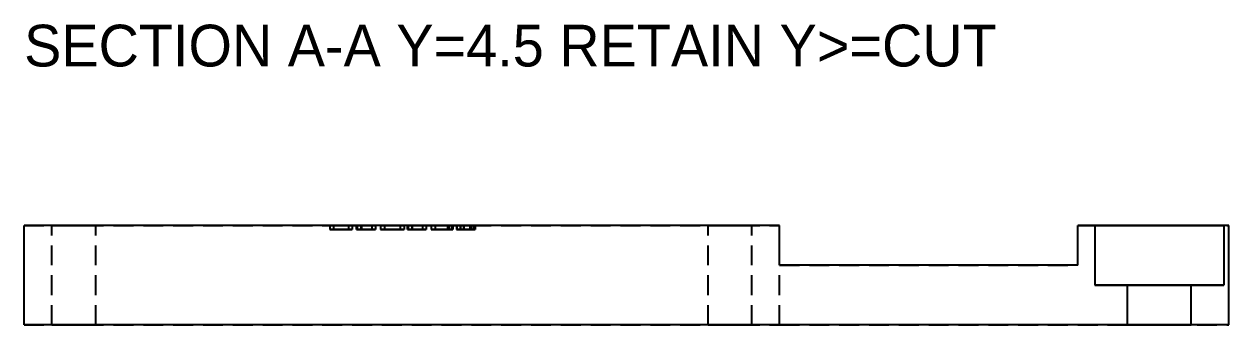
# Model space of a CAD drawing. Header units: millimetres. Extents: x -108 to 216, y -81 to 45.
# Drawn here: x -96 to -35.4, y -71 to -55.9 of the extents above; entities that cross this region are included whole.
import ezdxf

# ---------------------------------------------------------------- set-up
doc = ezdxf.new("R2010")
doc.units = ezdxf.units.MM
doc.linetypes.add('DASHED', pattern=[1.5, 1, -0.5])
for name, color, linetype in [('ANNOTATION', 7, 'Continuous'), ('HIDDEN', 8, 'DASHED'), ('VISIBLE', 7, 'Continuous')]:
    doc.layers.add(name, color=color, linetype=linetype)

msp = doc.modelspace()

# ---------------------------------------------------------------- linework, layer by layer
at = {"layer": 'HIDDEN'}
for points in [[(-96, -71), (-96, -66)], [(-96, -66), (-58, -66)], [(-92.4, -66), (-92.42758, -66), (-92.50893, -66), (-92.63999, -66), (-92.81416, -66), (-93.02273, -66), (-93.25523, -66), (-93.5, -66), (-93.74477, -66), (-93.97727, -66), (-94.18584, -66), (-94.36001, -66), (-94.49107, -66), (-94.57242, -66), (-94.6, -66)], [(-94.6, -66), (-94.57242, -66), (-94.49107, -66), (-94.36001, -66), (-94.18584, -66), (-93.97727, -66), (-93.74477, -66), (-93.5, -66), (-93.25523, -66), (-93.02273, -66), (-92.81416, -66), (-92.63999, -66), (-92.50893, -66), (-92.42758, -66), (-92.4, -66)], [(-94.6, -71), (-94.6, -66)], [(-92.4, -71), (-92.4, -66)], [(-80.43018, -66), (-80.61963, -66)], [(-80.61963, -66), (-80.43018, -66)], [(-80.61963, -66), (-80.61963, -66.2)], [(-80.61963, -66), (-80.61963, -66.2)], [(-79.68604, -66), (-80.43018, -66)], [(-80.43018, -66), (-79.68604, -66)], [(-80.43018, -66), (-80.43018, -66.2)], [(-80.43018, -66), (-80.43018, -66.2)], [(-80.43018, -66), (-80.43018, -66.2)], [(-80.43018, -66), (-80.43018, -66.2)], [(-79.49658, -66), (-79.68604, -66)], [(-79.68604, -66), (-79.49658, -66)], [(-79.68604, -66), (-79.68604, -66.2)], [(-79.68604, -66), (-79.68604, -66.2)], [(-79.68604, -66), (-79.68604, -66.2)], [(-79.68604, -66), (-79.68604, -66.2)], [(-79.49658, -66), (-79.49658, -66.2)], [(-79.49658, -66), (-79.49658, -66.2)], [(-79.2749, -66), (-79.27506, -66)], [(-79.27506, -66), (-79.27377, -66), (-79.26989, -66), (-79.26344, -66), (-79.25439, -66)], [(-79.27506, -66.2), (-79.27506, -66)], [(-78.32861, -66), (-79.2749, -66)], [(-79.2749, -66), (-79.2749, -66.2)], [(-79.25439, -66), (-79.23361, -66), (-79.2074, -66), (-79.17575, -66), (-79.13867, -66)], [(-79.2417, -66), (-79.23546, -66), (-79.22601, -66), (-79.21336, -66), (-79.19751, -66), (-79.17845, -66), (-79.15619, -66), (-79.13072, -66), (-79.10205, -66)], [(-79.06104, -66), (-79.2417, -66)], [(-79.2417, -66), (-79.2417, -66.2)], [(-79.13867, -66), (-79.11767, -66), (-79.09445, -66), (-79.06902, -66), (-79.04138, -66), (-79.01153, -66), (-78.97946, -66), (-78.94518, -66), (-78.90869, -66)], [(-79.10205, -66), (-79.07048, -66), (-79.03632, -66), (-78.99956, -66), (-78.96021, -66), (-78.91826, -66), (-78.87372, -66), (-78.82658, -66), (-78.77686, -66)], [(-78.98389, -66), (-79.00175, -66), (-79.01727, -66), (-79.03044, -66), (-79.04126, -66), (-79.04973, -66), (-79.05585, -66), (-79.05962, -66), (-79.06104, -66)], [(-79.06104, -66), (-79.06104, -66.2)], [(-78.95654, -66), (-78.99756, -66), (-79.03076, -66)], [(-79.03076, -66), (-78.32861, -66)], [(-79.03076, -66), (-79.03076, -66.2)], [(-78.78076, -66), (-78.84106, -66), (-78.89502, -66), (-78.94263, -66), (-78.98389, -66)], [(-78.75342, -66), (-78.7912, -66), (-78.82544, -66), (-78.85614, -66), (-78.8833, -66), (-78.90692, -66), (-78.927, -66), (-78.94354, -66), (-78.95654, -66)], [(-78.90869, -66), (-78.85271, -66), (-78.80145, -66), (-78.75493, -66), (-78.71313, -66), (-78.67607, -66), (-78.64374, -66), (-78.61613, -66), (-78.59326, -66)], [(-78.58594, -66), (-78.62613, -66), (-78.672, -66), (-78.72354, -66), (-78.78076, -66)], [(-78.77686, -66), (-78.72668, -66), (-78.6792, -66), (-78.6344, -66), (-78.59229, -66), (-78.55286, -66), (-78.51611, -66), (-78.48206, -66), (-78.45068, -66)], [(-78.48242, -66), (-78.50449, -66), (-78.52994, -66), (-78.55875, -66), (-78.59094, -66), (-78.6265, -66), (-78.66544, -66), (-78.70774, -66), (-78.75342, -66)], [(-78.59326, -66), (-78.57404, -66), (-78.55737, -66), (-78.54327, -66), (-78.53174, -66), (-78.52277, -66), (-78.51636, -66), (-78.51251, -66), (-78.51123, -66)], [(-78.51123, -66), (-78.5124, -66), (-78.5159, -66), (-78.52174, -66), (-78.52991, -66), (-78.54041, -66), (-78.55325, -66), (-78.56843, -66), (-78.58594, -66)], [(-78.51123, -66), (-78.51123, -66.2)], [(-78.36572, -66), (-78.3862, -66), (-78.41248, -66), (-78.44455, -66), (-78.48242, -66)], [(-78.45068, -66), (-78.42253, -66), (-78.39813, -66), (-78.37749, -66), (-78.3606, -66), (-78.34746, -66), (-78.33807, -66), (-78.33244, -66), (-78.33057, -66)], [(-78.33057, -66), (-78.33276, -66), (-78.33936, -66), (-78.35034, -66), (-78.36572, -66)], [(-78.33057, -66), (-78.33057, -66.2)], [(-78.32861, -66), (-78.32861, -66.2)], [(-78.32861, -66), (-78.32861, -66.2)], [(-77.55225, -66), (-78.06885, -66)], [(-78.06885, -66), (-77.57568, -66)], [(-78.06885, -66), (-78.06885, -66.2)], [(-78.06885, -66), (-78.06885, -66.2)], [(-77.87939, -66), (-77.87939, -66.2)], [(-77.87939, -66), (-77.87939, -66.2)], [(-77.87939, -66), (-77.57373, -66)], [(-77.57861, -66), (-77.87939, -66)], [(-77.3335, -66), (-77.35399, -66), (-77.37738, -66), (-77.40367, -66), (-77.43286, -66), (-77.46495, -66), (-77.49994, -66), (-77.53783, -66), (-77.57861, -66)], [(-77.57568, -66), (-77.53517, -66), (-77.49713, -66), (-77.46156, -66), (-77.42847, -66), (-77.39784, -66), (-77.36969, -66), (-77.34401, -66), (-77.3208, -66)], [(-77.57373, -66), (-77.50674, -66), (-77.44739, -66), (-77.39566, -66), (-77.35156, -66)], [(-77.32227, -66), (-77.37418, -66), (-77.42981, -66), (-77.48917, -66), (-77.55225, -66)], [(-77.35156, -66), (-77.31332, -66), (-77.27917, -66), (-77.24912, -66), (-77.22314, -66)], [(-77.1543, -66), (-77.19315, -66), (-77.23596, -66), (-77.28275, -66), (-77.3335, -66)], [(-77.15137, -66), (-77.1886, -66), (-77.22949, -66), (-77.27405, -66), (-77.32227, -66)], [(-77.3208, -66), (-77.26154, -66), (-77.20679, -66), (-77.15656, -66), (-77.11084, -66)], [(-77.22314, -66), (-77.19131, -66), (-77.16321, -66), (-77.13882, -66), (-77.11816, -66)], [(-77.08057, -66), (-77.08172, -66), (-77.08517, -66), (-77.09093, -66), (-77.099, -66), (-77.10937, -66), (-77.12204, -66), (-77.13702, -66), (-77.1543, -66)], [(-77.021, -66), (-77.08337, -66), (-77.15137, -66)], [(-77.11816, -66), (-77.10172, -66), (-77.08997, -66), (-77.08292, -66), (-77.08057, -66)], [(-77.11084, -66), (-77.05777, -66), (-77.01184, -66), (-76.97305, -66), (-76.94141, -66)], [(-77.08057, -66), (-77.08057, -66.2)], [(-76.92334, -66), (-76.94373, -66), (-76.9668, -66), (-76.99255, -66), (-77.021, -66)], [(-76.94141, -66), (-76.91684, -66), (-76.89929, -66), (-76.88876, -66), (-76.88525, -66)], [(-76.88525, -66), (-76.88763, -66), (-76.89478, -66), (-76.90668, -66), (-76.92334, -66)], [(-76.88525, -66), (-76.88525, -66.2)], [(-76.71826, -66), (-76.71842, -66)], [(-76.71842, -66), (-76.71713, -66), (-76.71325, -66), (-76.70679, -66), (-76.69775, -66)], [(-76.71842, -66.2), (-76.71842, -66)], [(-75.77197, -66), (-76.71826, -66)], [(-76.71826, -66), (-76.71826, -66.2)], [(-76.69775, -66), (-76.67697, -66), (-76.65076, -66), (-76.61911, -66), (-76.58203, -66)], [(-76.68506, -66), (-76.67882, -66), (-76.66937, -66), (-76.65672, -66), (-76.64087, -66), (-76.62181, -66), (-76.59955, -66), (-76.57408, -66), (-76.54541, -66)], [(-76.50439, -66), (-76.68506, -66)], [(-76.68506, -66), (-76.68506, -66.2)], [(-76.58203, -66), (-76.56103, -66), (-76.53781, -66), (-76.51238, -66), (-76.48474, -66), (-76.45489, -66), (-76.42282, -66), (-76.38854, -66), (-76.35205, -66)], [(-76.54541, -66), (-76.51384, -66), (-76.47968, -66), (-76.44292, -66), (-76.40356, -66), (-76.36162, -66), (-76.31708, -66), (-76.26994, -66), (-76.22021, -66)], [(-76.42725, -66), (-76.44511, -66), (-76.46063, -66), (-76.4738, -66), (-76.48462, -66), (-76.49309, -66), (-76.49921, -66), (-76.50298, -66), (-76.50439, -66)], [(-76.50439, -66), (-76.50439, -66.2)], [(-76.3999, -66), (-76.44092, -66), (-76.47412, -66)], [(-76.47412, -66), (-75.77197, -66)], [(-76.47412, -66), (-76.47412, -66.2)], [(-76.22412, -66), (-76.28442, -66), (-76.33838, -66), (-76.38599, -66), (-76.42725, -66)], [(-76.19678, -66), (-76.23456, -66), (-76.2688, -66), (-76.2995, -66), (-76.32666, -66), (-76.35028, -66), (-76.37036, -66), (-76.3869, -66), (-76.3999, -66)], [(-76.35205, -66), (-76.29607, -66), (-76.24481, -66), (-76.19829, -66), (-76.15649, -66), (-76.11943, -66), (-76.0871, -66), (-76.05949, -66), (-76.03662, -66)], [(-76.0293, -66), (-76.06949, -66), (-76.11536, -66), (-76.1669, -66), (-76.22412, -66)], [(-76.22021, -66), (-76.17004, -66), (-76.12256, -66), (-76.07776, -66), (-76.03564, -66), (-75.99622, -66), (-75.95947, -66), (-75.92542, -66), (-75.89404, -66)], [(-75.92578, -66), (-75.94785, -66), (-75.9733, -66), (-76.00211, -66), (-76.0343, -66), (-76.06986, -66), (-76.1088, -66), (-76.1511, -66), (-76.19678, -66)], [(-76.03662, -66), (-76.0174, -66), (-76.00073, -66), (-75.98663, -66), (-75.9751, -66), (-75.96613, -66), (-75.95972, -66), (-75.95587, -66), (-75.95459, -66)], [(-75.95459, -66), (-75.95576, -66), (-75.95926, -66), (-75.9651, -66), (-75.97327, -66), (-75.98377, -66), (-75.99661, -66), (-76.01179, -66), (-76.0293, -66)], [(-75.95459, -66), (-75.95459, -66.2)], [(-75.80908, -66), (-75.82956, -66), (-75.85584, -66), (-75.88791, -66), (-75.92578, -66)], [(-75.89404, -66), (-75.86589, -66), (-75.84149, -66), (-75.82085, -66), (-75.80396, -66), (-75.79082, -66), (-75.78143, -66), (-75.7758, -66), (-75.77393, -66)], [(-75.77393, -66), (-75.77612, -66), (-75.78271, -66), (-75.7937, -66), (-75.80908, -66)], [(-75.77393, -66), (-75.77393, -66.2)], [(-75.77197, -66), (-75.77197, -66.2)], [(-75.77197, -66), (-75.77197, -66.2)], [(-74.97412, -66), (-75.52002, -66)], [(-75.52002, -66), (-74.98291, -66)], [(-75.52002, -66), (-75.52002, -66.2)], [(-75.52002, -66), (-75.52002, -66.2)], [(-75.33057, -66), (-75.33057, -66.2)], [(-75.33057, -66), (-75.33057, -66.2)], [(-75.33057, -66), (-75.021, -66)], [(-75.04443, -66), (-75.33057, -66)], [(-75.33057, -66), (-75.33057, -66.2)], [(-75.33057, -66), (-75.33057, -66.2)], [(-75.33057, -66), (-74.97412, -66)], [(-74.99951, -66), (-75.33057, -66)], [(-74.82666, -66), (-74.84395, -66), (-74.86407, -66), (-74.88704, -66), (-74.91284, -66), (-74.94148, -66), (-74.97296, -66), (-75.00728, -66), (-75.04443, -66)], [(-75.021, -66), (-74.99062, -66), (-74.96246, -66), (-74.93654, -66), (-74.91284, -66), (-74.89137, -66), (-74.87213, -66), (-74.85512, -66), (-74.84033, -66)], [(-74.79004, -66), (-74.83041, -66), (-74.87878, -66), (-74.93515, -66), (-74.99951, -66)], [(-74.98291, -66), (-74.94291, -66), (-74.90494, -66), (-74.869, -66), (-74.83508, -66), (-74.8032, -66), (-74.77335, -66), (-74.74552, -66), (-74.71973, -66)], [(-74.74316, -66), (-74.79294, -66), (-74.84802, -66), (-74.90842, -66), (-74.97412, -66)], [(-74.97412, -66), (-74.93164, -66), (-74.896, -66), (-74.86719, -66), (-74.84521, -66)], [(-74.84521, -66), (-74.81384, -66), (-74.78516, -66), (-74.75916, -66), (-74.73584, -66)], [(-74.84033, -66), (-74.80643, -66), (-74.77698, -66), (-74.75198, -66), (-74.73145, -66)], [(-74.729, -66), (-74.74792, -66), (-74.77051, -66), (-74.79675, -66), (-74.82666, -66)], [(-74.67627, -66), (-74.69876, -66), (-74.72522, -66), (-74.75565, -66), (-74.79004, -66)], [(-74.58643, -66), (-74.61966, -66), (-74.65686, -66), (-74.69803, -66), (-74.74316, -66)], [(-74.73584, -66), (-74.6958, -66), (-74.66357, -66)], [(-74.73145, -66), (-74.71542, -66), (-74.70398, -66), (-74.69711, -66), (-74.69482, -66)], [(-74.69482, -66), (-74.69696, -66), (-74.70337, -66), (-74.71405, -66), (-74.729, -66)], [(-74.71973, -66), (-74.67285, -66), (-74.63135, -66), (-74.59521, -66), (-74.56445, -66)], [(-74.7085, -66), (-74.64731, -66), (-74.59363, -66), (-74.54745, -66), (-74.50879, -66)], [(-74.55811, -66), (-74.58618, -66), (-74.62061, -66), (-74.66138, -66), (-74.7085, -66)], [(-74.7085, -66), (-74.7085, -66.2)], [(-74.69482, -66), (-74.69482, -66.2)], [(-74.63525, -66), (-74.63782, -66), (-74.64551, -66), (-74.65833, -66), (-74.67627, -66)], [(-74.66357, -66), (-74.65118, -66), (-74.64233, -66), (-74.63702, -66), (-74.63525, -66)], [(-74.63525, -66), (-74.63525, -66.2)], [(-74.48145, -66), (-74.50394, -66), (-74.52893, -66), (-74.55643, -66), (-74.58643, -66)], [(-74.56445, -66), (-74.53989, -66), (-74.52234, -66), (-74.51181, -66), (-74.5083, -66)], [(-74.5083, -66), (-74.51141, -66), (-74.52075, -66), (-74.53632, -66), (-74.55811, -66)], [(-74.50879, -66), (-74.49242, -66), (-74.47824, -66), (-74.46624, -66), (-74.45642, -66), (-74.44878, -66), (-74.44333, -66), (-74.44006, -66), (-74.43896, -66)], [(-74.5083, -66), (-74.5083, -66.2)], [(-74.43896, -66), (-74.44162, -66), (-74.44959, -66), (-74.46286, -66), (-74.48145, -66)], [(-74.43896, -66), (-74.43896, -66.2)], [(-74.10645, -66), (-74.1359, -66), (-74.16202, -66), (-74.18479, -66), (-74.20422, -66), (-74.22031, -66), (-74.23306, -66), (-74.24247, -66), (-74.24854, -66)], [(-74.24854, -66), (-74.07275, -66)], [(-74.24854, -66), (-74.24854, -66.2)], [(-74.23096, -66), (-74.22162, -66), (-74.20972, -66), (-74.19525, -66), (-74.17822, -66), (-74.15863, -66), (-74.13647, -66), (-74.11176, -66), (-74.08447, -66)], [(-74.05518, -66), (-74.23096, -66)], [(-74.23096, -66), (-74.23096, -66.2)], [(-73.79346, -66), (-73.8837, -66), (-73.96594, -66), (-74.04019, -66), (-74.10645, -66)], [(-74.08447, -66), (-74.02386, -66), (-73.9563, -66), (-73.88178, -66), (-73.80029, -66)], [(-74.07275, -66), (-74.05496, -66), (-74.03186, -66), (-74.00345, -66), (-73.96973, -66)], [(-74.07275, -66), (-74.07275, -66.2)], [(-73.96729, -66), (-73.99841, -66), (-74.02344, -66), (-74.04236, -66), (-74.05518, -66)], [(-74.05518, -66), (-74.05518, -66.2)], [(-73.96973, -66), (-73.93137, -66), (-73.88904, -66), (-73.84274, -66), (-73.79248, -66)], [(-73.79639, -66), (-73.84552, -66), (-73.89038, -66), (-73.93097, -66), (-73.96729, -66)], [(-73.77783, -66), (-73.80426, -66), (-73.83374, -66), (-73.86627, -66), (-73.90186, -66)], [(-73.90186, -66), (-73.88232, -66)], [(-73.90186, -66), (-73.90186, -66.2)], [(-73.88232, -66), (-73.86646, -66), (-73.854, -66)], [(-73.88232, -66), (-73.88232, -66.2)], [(-73.854, -66), (-73.79926, -66), (-73.74731, -66), (-73.69818, -66), (-73.65186, -66)], [(-73.80029, -66), (-73.74286, -66), (-73.68774, -66), (-73.63495, -66), (-73.58447, -66)], [(-73.62744, -66), (-73.66254, -66), (-73.70239, -66), (-73.74701, -66), (-73.79639, -66)], [(-73.44775, -66), (-73.48306, -66), (-73.52063, -66), (-73.56046, -66), (-73.60254, -66), (-73.64688, -66), (-73.69348, -66), (-73.74234, -66), (-73.79346, -66)], [(-73.79248, -66), (-73.73288, -66), (-73.6781, -66), (-73.62814, -66), (-73.58301, -66)], [(-73.57666, -66), (-73.6189, -66), (-73.6665, -66), (-73.71948, -66), (-73.77783, -66)], [(-73.65186, -66), (-73.6308, -66), (-73.61255, -66), (-73.59711, -66), (-73.58447, -66), (-73.57465, -66), (-73.56763, -66), (-73.56342, -66), (-73.56201, -66)], [(-73.56201, -66), (-73.56303, -66), (-73.5661, -66), (-73.57121, -66), (-73.57837, -66), (-73.58757, -66), (-73.59882, -66), (-73.61211, -66), (-73.62744, -66)], [(-73.58447, -66), (-73.53806, -66), (-73.49744, -66), (-73.46262, -66), (-73.43359, -66)], [(-73.58301, -66), (-73.56298, -66), (-73.54562, -66), (-73.53094, -66), (-73.51892, -66), (-73.50957, -66), (-73.5029, -66), (-73.49889, -66), (-73.49756, -66)], [(-73.57861, -66), (-73.51868, -66), (-73.46582, -66), (-73.42004, -66), (-73.38135, -66)], [(-73.43115, -66), (-73.45905, -66), (-73.49292, -66), (-73.53278, -66), (-73.57861, -66)], [(-73.57861, -66), (-73.57861, -66.2)], [(-73.49756, -66), (-73.49879, -66), (-73.5025, -66), (-73.50868, -66), (-73.51733, -66), (-73.52846, -66), (-73.54205, -66), (-73.55812, -66), (-73.57666, -66)], [(-73.56201, -66), (-73.56201, -66.2)], [(-73.49756, -66), (-73.49756, -66.2)], [(-73.31104, -66), (-73.31317, -66), (-73.31958, -66), (-73.33026, -66), (-73.34521, -66), (-73.36444, -66), (-73.38794, -66), (-73.41571, -66), (-73.44775, -66)], [(-73.43359, -66), (-73.41074, -66), (-73.39441, -66), (-73.38461, -66), (-73.38135, -66)], [(-73.38135, -66), (-73.38446, -66), (-73.3938, -66), (-73.40936, -66), (-73.43115, -66)], [(-73.38135, -66), (-73.36487, -66), (-73.35059, -66), (-73.3385, -66), (-73.32861, -66), (-73.32092, -66), (-73.31543, -66), (-73.31213, -66), (-73.31104, -66)], [(-73.38135, -66), (-73.38135, -66.2)], [(-73.31104, -66), (-73.31104, -66.2)], [(-59.4, -66), (-59.42758, -66), (-59.50893, -66), (-59.63999, -66), (-59.81416, -66), (-60.02273, -66), (-60.25523, -66), (-60.5, -66), (-60.74477, -66), (-60.97727, -66), (-61.18584, -66), (-61.36001, -66), (-61.49107, -66), (-61.57242, -66), (-61.6, -66)], [(-61.6, -66), (-61.57242, -66), (-61.49107, -66), (-61.36001, -66), (-61.18584, -66), (-60.97727, -66), (-60.74477, -66), (-60.5, -66), (-60.25523, -66), (-60.02273, -66), (-59.81416, -66), (-59.63999, -66), (-59.50893, -66), (-59.42758, -66), (-59.4, -66)], [(-61.6, -71), (-61.6, -66)], [(-59.4, -71), (-59.4, -66)], [(-58, -71), (-58, -66)], [(-43, -66), (-35.4, -66)], [(-43, -68), (-43, -66)], [(-42.15, -66), (-42.06852, -66), (-41.82815, -66), (-41.44095, -66), (-40.92634, -66), (-40.31012, -66), (-39.62319, -66), (-38.9, -66), (-38.17681, -66), (-37.48988, -66), (-36.87366, -66), (-36.35905, -66), (-35.97185, -66), (-35.73148, -66), (-35.65, -66)], [(-35.65, -66), (-35.73148, -66), (-35.97185, -66), (-36.35905, -66), (-36.87366, -66), (-37.48988, -66), (-38.17681, -66), (-38.9, -66), (-39.62319, -66), (-40.31012, -66), (-40.92634, -66), (-41.44095, -66), (-41.82815, -66), (-42.06852, -66), (-42.15, -66)], [(-42.15, -66), (-42.15, -69)], [(-35.65, -66), (-35.65, -69)], [(-35.4, -71), (-35.4, -66)], [(-80.43018, -66.2), (-80.61963, -66.2)], [(-80.61963, -66.2), (-80.43018, -66.2)], [(-79.68604, -66.2), (-80.43018, -66.2)], [(-80.43018, -66.2), (-79.68604, -66.2)], [(-79.49658, -66.2), (-79.68604, -66.2)], [(-79.68604, -66.2), (-79.49658, -66.2)], [(-79.2749, -66.2), (-79.27506, -66.2)], [(-79.27506, -66.2), (-79.27377, -66.2), (-79.26989, -66.2), (-79.26344, -66.2), (-79.25439, -66.2)], [(-78.32861, -66.2), (-79.2749, -66.2)], [(-79.25439, -66.2), (-79.23361, -66.2), (-79.2074, -66.2), (-79.17575, -66.2), (-79.13867, -66.2)], [(-79.2417, -66.2), (-79.23546, -66.2), (-79.22601, -66.2), (-79.21336, -66.2), (-79.19751, -66.2), (-79.17845, -66.2), (-79.15619, -66.2), (-79.13072, -66.2), (-79.10205, -66.2)], [(-79.06104, -66.2), (-79.2417, -66.2)], [(-79.13867, -66.2), (-79.11767, -66.2), (-79.09445, -66.2), (-79.06902, -66.2), (-79.04138, -66.2), (-79.01153, -66.2), (-78.97946, -66.2), (-78.94518, -66.2), (-78.90869, -66.2)], [(-79.10205, -66.2), (-79.07048, -66.2), (-79.03632, -66.2), (-78.99956, -66.2), (-78.96021, -66.2), (-78.91826, -66.2), (-78.87372, -66.2), (-78.82658, -66.2), (-78.77686, -66.2)], [(-78.98389, -66.2), (-79.00175, -66.2), (-79.01727, -66.2), (-79.03044, -66.2), (-79.04126, -66.2), (-79.04973, -66.2), (-79.05585, -66.2), (-79.05962, -66.2), (-79.06104, -66.2)], [(-78.95654, -66.2), (-78.99756, -66.2), (-79.03076, -66.2)], [(-79.03076, -66.2), (-78.32861, -66.2)], [(-78.78076, -66.2), (-78.84106, -66.2), (-78.89502, -66.2), (-78.94263, -66.2), (-78.98389, -66.2)], [(-78.75342, -66.2), (-78.7912, -66.2), (-78.82544, -66.2), (-78.85614, -66.2), (-78.8833, -66.2), (-78.90692, -66.2), (-78.927, -66.2), (-78.94354, -66.2), (-78.95654, -66.2)], [(-78.90869, -66.2), (-78.85271, -66.2), (-78.80145, -66.2), (-78.75493, -66.2), (-78.71313, -66.2), (-78.67607, -66.2), (-78.64374, -66.2), (-78.61613, -66.2), (-78.59326, -66.2)], [(-78.58594, -66.2), (-78.62613, -66.2), (-78.672, -66.2), (-78.72354, -66.2), (-78.78076, -66.2)], [(-78.77686, -66.2), (-78.72668, -66.2), (-78.6792, -66.2), (-78.6344, -66.2), (-78.59229, -66.2), (-78.55286, -66.2), (-78.51611, -66.2), (-78.48206, -66.2), (-78.45068, -66.2)], [(-78.48242, -66.2), (-78.50449, -66.2), (-78.52994, -66.2), (-78.55875, -66.2), (-78.59094, -66.2), (-78.6265, -66.2), (-78.66544, -66.2), (-78.70774, -66.2), (-78.75342, -66.2)], [(-78.59326, -66.2), (-78.57404, -66.2), (-78.55737, -66.2), (-78.54327, -66.2), (-78.53174, -66.2), (-78.52277, -66.2), (-78.51636, -66.2), (-78.51251, -66.2), (-78.51123, -66.2)], [(-78.51123, -66.2), (-78.5124, -66.2), (-78.5159, -66.2), (-78.52174, -66.2), (-78.52991, -66.2), (-78.54041, -66.2), (-78.55325, -66.2), (-78.56843, -66.2), (-78.58594, -66.2)], [(-78.36572, -66.2), (-78.3862, -66.2), (-78.41248, -66.2), (-78.44455, -66.2), (-78.48242, -66.2)], [(-78.45068, -66.2), (-78.42253, -66.2), (-78.39813, -66.2), (-78.37749, -66.2), (-78.3606, -66.2), (-78.34746, -66.2), (-78.33807, -66.2), (-78.33244, -66.2), (-78.33057, -66.2)], [(-78.33057, -66.2), (-78.33276, -66.2), (-78.33936, -66.2), (-78.35034, -66.2), (-78.36572, -66.2)], [(-77.55225, -66.2), (-78.06885, -66.2)], [(-78.06885, -66.2), (-77.57568, -66.2)], [(-77.87939, -66.2), (-77.57373, -66.2)], [(-77.57861, -66.2), (-77.87939, -66.2)], [(-77.3335, -66.2), (-77.35399, -66.2), (-77.37738, -66.2), (-77.40367, -66.2), (-77.43286, -66.2), (-77.46495, -66.2), (-77.49994, -66.2), (-77.53783, -66.2), (-77.57861, -66.2)], [(-77.57568, -66.2), (-77.53517, -66.2), (-77.49713, -66.2), (-77.46156, -66.2), (-77.42847, -66.2), (-77.39784, -66.2), (-77.36969, -66.2), (-77.34401, -66.2), (-77.3208, -66.2)], [(-77.57373, -66.2), (-77.50674, -66.2), (-77.44739, -66.2), (-77.39566, -66.2), (-77.35156, -66.2)], [(-77.32227, -66.2), (-77.37418, -66.2), (-77.42981, -66.2), (-77.48917, -66.2), (-77.55225, -66.2)], [(-77.35156, -66.2), (-77.31332, -66.2), (-77.27917, -66.2), (-77.24912, -66.2), (-77.22314, -66.2)], [(-77.1543, -66.2), (-77.19315, -66.2), (-77.23596, -66.2), (-77.28275, -66.2), (-77.3335, -66.2)], [(-77.15137, -66.2), (-77.1886, -66.2), (-77.22949, -66.2), (-77.27405, -66.2), (-77.32227, -66.2)], [(-77.3208, -66.2), (-77.26154, -66.2), (-77.20679, -66.2), (-77.15656, -66.2), (-77.11084, -66.2)], [(-77.22314, -66.2), (-77.19131, -66.2), (-77.16321, -66.2), (-77.13882, -66.2), (-77.11816, -66.2)], [(-77.08057, -66.2), (-77.08172, -66.2), (-77.08517, -66.2), (-77.09093, -66.2), (-77.099, -66.2), (-77.10937, -66.2), (-77.12204, -66.2), (-77.13702, -66.2), (-77.1543, -66.2)], [(-77.021, -66.2), (-77.08337, -66.2), (-77.15137, -66.2)], [(-77.11816, -66.2), (-77.10172, -66.2), (-77.08997, -66.2), (-77.08292, -66.2), (-77.08057, -66.2)], [(-77.11084, -66.2), (-77.05777, -66.2), (-77.01184, -66.2), (-76.97305, -66.2), (-76.94141, -66.2)], [(-76.92334, -66.2), (-76.94373, -66.2), (-76.9668, -66.2), (-76.99255, -66.2), (-77.021, -66.2)], [(-76.94141, -66.2), (-76.91684, -66.2), (-76.89929, -66.2), (-76.88876, -66.2), (-76.88525, -66.2)], [(-76.88525, -66.2), (-76.88763, -66.2), (-76.89478, -66.2), (-76.90668, -66.2), (-76.92334, -66.2)], [(-76.71826, -66.2), (-76.71842, -66.2)], [(-76.71842, -66.2), (-76.71713, -66.2), (-76.71325, -66.2), (-76.70679, -66.2), (-76.69775, -66.2)], [(-75.77197, -66.2), (-76.71826, -66.2)], [(-76.69775, -66.2), (-76.67697, -66.2), (-76.65076, -66.2), (-76.61911, -66.2), (-76.58203, -66.2)], [(-76.68506, -66.2), (-76.67882, -66.2), (-76.66937, -66.2), (-76.65672, -66.2), (-76.64087, -66.2), (-76.62181, -66.2), (-76.59955, -66.2), (-76.57408, -66.2), (-76.54541, -66.2)], [(-76.50439, -66.2), (-76.68506, -66.2)], [(-76.58203, -66.2), (-76.56103, -66.2), (-76.53781, -66.2), (-76.51238, -66.2), (-76.48474, -66.2), (-76.45489, -66.2), (-76.42282, -66.2), (-76.38854, -66.2), (-76.35205, -66.2)], [(-76.54541, -66.2), (-76.51384, -66.2), (-76.47968, -66.2), (-76.44292, -66.2), (-76.40356, -66.2), (-76.36162, -66.2), (-76.31708, -66.2), (-76.26994, -66.2), (-76.22021, -66.2)], [(-76.42725, -66.2), (-76.44511, -66.2), (-76.46063, -66.2), (-76.4738, -66.2), (-76.48462, -66.2), (-76.49309, -66.2), (-76.49921, -66.2), (-76.50298, -66.2), (-76.50439, -66.2)], [(-76.3999, -66.2), (-76.44092, -66.2), (-76.47412, -66.2)], [(-76.47412, -66.2), (-75.77197, -66.2)], [(-76.22412, -66.2), (-76.28442, -66.2), (-76.33838, -66.2), (-76.38599, -66.2), (-76.42725, -66.2)], [(-76.19678, -66.2), (-76.23456, -66.2), (-76.2688, -66.2), (-76.2995, -66.2), (-76.32666, -66.2), (-76.35028, -66.2), (-76.37036, -66.2), (-76.3869, -66.2), (-76.3999, -66.2)], [(-76.35205, -66.2), (-76.29607, -66.2), (-76.24481, -66.2), (-76.19829, -66.2), (-76.15649, -66.2), (-76.11943, -66.2), (-76.0871, -66.2), (-76.05949, -66.2), (-76.03662, -66.2)], [(-76.0293, -66.2), (-76.06949, -66.2), (-76.11536, -66.2), (-76.1669, -66.2), (-76.22412, -66.2)], [(-76.22021, -66.2), (-76.17004, -66.2), (-76.12256, -66.2), (-76.07776, -66.2), (-76.03564, -66.2), (-75.99622, -66.2), (-75.95947, -66.2), (-75.92542, -66.2), (-75.89404, -66.2)], [(-75.92578, -66.2), (-75.94785, -66.2), (-75.9733, -66.2), (-76.00211, -66.2), (-76.0343, -66.2), (-76.06986, -66.2), (-76.1088, -66.2), (-76.1511, -66.2), (-76.19678, -66.2)], [(-76.03662, -66.2), (-76.0174, -66.2), (-76.00073, -66.2), (-75.98663, -66.2), (-75.9751, -66.2), (-75.96613, -66.2), (-75.95972, -66.2), (-75.95587, -66.2), (-75.95459, -66.2)], [(-75.95459, -66.2), (-75.95576, -66.2), (-75.95926, -66.2), (-75.9651, -66.2), (-75.97327, -66.2), (-75.98377, -66.2), (-75.99661, -66.2), (-76.01179, -66.2), (-76.0293, -66.2)], [(-75.80908, -66.2), (-75.82956, -66.2), (-75.85584, -66.2), (-75.88791, -66.2), (-75.92578, -66.2)], [(-75.89404, -66.2), (-75.86589, -66.2), (-75.84149, -66.2), (-75.82085, -66.2), (-75.80396, -66.2), (-75.79082, -66.2), (-75.78143, -66.2), (-75.7758, -66.2), (-75.77393, -66.2)], [(-75.77393, -66.2), (-75.77612, -66.2), (-75.78271, -66.2), (-75.7937, -66.2), (-75.80908, -66.2)], [(-74.97412, -66.2), (-75.52002, -66.2)], [(-75.52002, -66.2), (-74.98291, -66.2)], [(-75.33057, -66.2), (-75.021, -66.2)], [(-75.04443, -66.2), (-75.33057, -66.2)], [(-75.33057, -66.2), (-74.97412, -66.2)], [(-74.99951, -66.2), (-75.33057, -66.2)], [(-74.82666, -66.2), (-74.84395, -66.2), (-74.86407, -66.2), (-74.88704, -66.2), (-74.91284, -66.2), (-74.94148, -66.2), (-74.97296, -66.2), (-75.00728, -66.2), (-75.04443, -66.2)], [(-75.021, -66.2), (-74.99062, -66.2), (-74.96246, -66.2), (-74.93654, -66.2), (-74.91284, -66.2), (-74.89137, -66.2), (-74.87213, -66.2), (-74.85512, -66.2), (-74.84033, -66.2)], [(-74.79004, -66.2), (-74.83041, -66.2), (-74.87878, -66.2), (-74.93515, -66.2), (-74.99951, -66.2)], [(-74.98291, -66.2), (-74.94291, -66.2), (-74.90494, -66.2), (-74.869, -66.2), (-74.83508, -66.2), (-74.8032, -66.2), (-74.77335, -66.2), (-74.74552, -66.2), (-74.71973, -66.2)], [(-74.74316, -66.2), (-74.79294, -66.2), (-74.84802, -66.2), (-74.90842, -66.2), (-74.97412, -66.2)], [(-74.97412, -66.2), (-74.93164, -66.2), (-74.896, -66.2), (-74.86719, -66.2), (-74.84521, -66.2)], [(-74.84521, -66.2), (-74.81384, -66.2), (-74.78516, -66.2), (-74.75916, -66.2), (-74.73584, -66.2)], [(-74.84033, -66.2), (-74.80643, -66.2), (-74.77698, -66.2), (-74.75198, -66.2), (-74.73145, -66.2)], [(-74.729, -66.2), (-74.74792, -66.2), (-74.77051, -66.2), (-74.79675, -66.2), (-74.82666, -66.2)], [(-74.67627, -66.2), (-74.69876, -66.2), (-74.72522, -66.2), (-74.75565, -66.2), (-74.79004, -66.2)], [(-74.58643, -66.2), (-74.61966, -66.2), (-74.65686, -66.2), (-74.69803, -66.2), (-74.74316, -66.2)], [(-74.73584, -66.2), (-74.6958, -66.2), (-74.66357, -66.2)], [(-74.73145, -66.2), (-74.71542, -66.2), (-74.70398, -66.2), (-74.69711, -66.2), (-74.69482, -66.2)], [(-74.69482, -66.2), (-74.69696, -66.2), (-74.70337, -66.2), (-74.71405, -66.2), (-74.729, -66.2)], [(-74.71973, -66.2), (-74.67285, -66.2), (-74.63135, -66.2), (-74.59521, -66.2), (-74.56445, -66.2)], [(-74.7085, -66.2), (-74.64731, -66.2), (-74.59363, -66.2), (-74.54745, -66.2), (-74.50879, -66.2)], [(-74.55811, -66.2), (-74.58618, -66.2), (-74.62061, -66.2), (-74.66138, -66.2), (-74.7085, -66.2)], [(-74.63525, -66.2), (-74.63782, -66.2), (-74.64551, -66.2), (-74.65833, -66.2), (-74.67627, -66.2)], [(-74.66357, -66.2), (-74.65118, -66.2), (-74.64233, -66.2), (-74.63702, -66.2), (-74.63525, -66.2)], [(-74.48145, -66.2), (-74.50394, -66.2), (-74.52893, -66.2), (-74.55643, -66.2), (-74.58643, -66.2)], [(-74.56445, -66.2), (-74.53989, -66.2), (-74.52234, -66.2), (-74.51181, -66.2), (-74.5083, -66.2)], [(-74.5083, -66.2), (-74.51141, -66.2), (-74.52075, -66.2), (-74.53632, -66.2), (-74.55811, -66.2)], [(-74.50879, -66.2), (-74.49242, -66.2), (-74.47824, -66.2), (-74.46624, -66.2), (-74.45642, -66.2), (-74.44878, -66.2), (-74.44333, -66.2), (-74.44006, -66.2), (-74.43896, -66.2)], [(-74.43896, -66.2), (-74.44162, -66.2), (-74.44959, -66.2), (-74.46286, -66.2), (-74.48145, -66.2)], [(-74.10645, -66.2), (-74.1359, -66.2), (-74.16202, -66.2), (-74.18479, -66.2), (-74.20422, -66.2), (-74.22031, -66.2), (-74.23306, -66.2), (-74.24247, -66.2), (-74.24854, -66.2)], [(-74.24854, -66.2), (-74.07275, -66.2)], [(-74.23096, -66.2), (-74.22162, -66.2), (-74.20972, -66.2), (-74.19525, -66.2), (-74.17822, -66.2), (-74.15863, -66.2), (-74.13647, -66.2), (-74.11176, -66.2), (-74.08447, -66.2)], [(-74.05518, -66.2), (-74.23096, -66.2)], [(-73.79346, -66.2), (-73.8837, -66.2), (-73.96594, -66.2), (-74.04019, -66.2), (-74.10645, -66.2)], [(-74.08447, -66.2), (-74.02386, -66.2), (-73.9563, -66.2), (-73.88178, -66.2), (-73.80029, -66.2)], [(-74.07275, -66.2), (-74.05496, -66.2), (-74.03186, -66.2), (-74.00345, -66.2), (-73.96973, -66.2)], [(-73.96729, -66.2), (-73.99841, -66.2), (-74.02344, -66.2), (-74.04236, -66.2), (-74.05518, -66.2)], [(-73.96973, -66.2), (-73.93137, -66.2), (-73.88904, -66.2), (-73.84274, -66.2), (-73.79248, -66.2)], [(-73.79639, -66.2), (-73.84552, -66.2), (-73.89038, -66.2), (-73.93097, -66.2), (-73.96729, -66.2)], [(-73.77783, -66.2), (-73.80426, -66.2), (-73.83374, -66.2), (-73.86627, -66.2), (-73.90186, -66.2)], [(-73.90186, -66.2), (-73.88232, -66.2)], [(-73.88232, -66.2), (-73.86646, -66.2), (-73.854, -66.2)], [(-73.854, -66.2), (-73.79926, -66.2), (-73.74731, -66.2), (-73.69818, -66.2), (-73.65186, -66.2)], [(-73.80029, -66.2), (-73.74286, -66.2), (-73.68774, -66.2), (-73.63495, -66.2), (-73.58447, -66.2)], [(-73.62744, -66.2), (-73.66254, -66.2), (-73.70239, -66.2), (-73.74701, -66.2), (-73.79639, -66.2)], [(-73.44775, -66.2), (-73.48306, -66.2), (-73.52063, -66.2), (-73.56046, -66.2), (-73.60254, -66.2), (-73.64688, -66.2), (-73.69348, -66.2), (-73.74234, -66.2), (-73.79346, -66.2)], [(-73.79248, -66.2), (-73.73288, -66.2), (-73.6781, -66.2), (-73.62814, -66.2), (-73.58301, -66.2)], [(-73.57666, -66.2), (-73.6189, -66.2), (-73.6665, -66.2), (-73.71948, -66.2), (-73.77783, -66.2)], [(-73.65186, -66.2), (-73.6308, -66.2), (-73.61255, -66.2), (-73.59711, -66.2), (-73.58447, -66.2), (-73.57465, -66.2), (-73.56763, -66.2), (-73.56342, -66.2), (-73.56201, -66.2)], [(-73.56201, -66.2), (-73.56303, -66.2), (-73.5661, -66.2), (-73.57121, -66.2), (-73.57837, -66.2), (-73.58757, -66.2), (-73.59882, -66.2), (-73.61211, -66.2), (-73.62744, -66.2)], [(-73.58447, -66.2), (-73.53806, -66.2), (-73.49744, -66.2), (-73.46262, -66.2), (-73.43359, -66.2)], [(-73.58301, -66.2), (-73.56298, -66.2), (-73.54562, -66.2), (-73.53094, -66.2), (-73.51892, -66.2), (-73.50957, -66.2), (-73.5029, -66.2), (-73.49889, -66.2), (-73.49756, -66.2)], [(-73.57861, -66.2), (-73.51868, -66.2), (-73.46582, -66.2), (-73.42004, -66.2), (-73.38135, -66.2)], [(-73.43115, -66.2), (-73.45905, -66.2), (-73.49292, -66.2), (-73.53278, -66.2), (-73.57861, -66.2)], [(-73.49756, -66.2), (-73.49879, -66.2), (-73.5025, -66.2), (-73.50868, -66.2), (-73.51733, -66.2), (-73.52846, -66.2), (-73.54205, -66.2), (-73.55812, -66.2), (-73.57666, -66.2)], [(-73.31104, -66.2), (-73.31317, -66.2), (-73.31958, -66.2), (-73.33026, -66.2), (-73.34521, -66.2), (-73.36444, -66.2), (-73.38794, -66.2), (-73.41571, -66.2), (-73.44775, -66.2)], [(-73.43359, -66.2), (-73.41074, -66.2), (-73.39441, -66.2), (-73.38461, -66.2), (-73.38135, -66.2)], [(-73.38135, -66.2), (-73.38446, -66.2), (-73.3938, -66.2), (-73.40936, -66.2), (-73.43115, -66.2)], [(-73.38135, -66.2), (-73.36487, -66.2), (-73.35059, -66.2), (-73.3385, -66.2), (-73.32861, -66.2), (-73.32092, -66.2), (-73.31543, -66.2), (-73.31213, -66.2), (-73.31104, -66.2)], [(-58, -68), (-43, -68)], [(-58, -71), (-58, -68)], [(-42.15, -69), (-42.06852, -69), (-41.82815, -69), (-41.44095, -69), (-40.92634, -69), (-40.31012, -69), (-39.62319, -69), (-38.9, -69), (-38.17681, -69), (-37.48988, -69), (-36.87366, -69), (-36.35905, -69), (-35.97185, -69), (-35.73148, -69), (-35.65, -69)], [(-42.15, -69), (-42.06852, -69), (-41.82815, -69), (-41.44095, -69), (-40.92634, -69), (-40.31012, -69), (-39.62319, -69), (-38.9, -69), (-38.17681, -69), (-37.48988, -69), (-36.87366, -69), (-36.35905, -69), (-35.97185, -69), (-35.73148, -69), (-35.65, -69)], [(-35.65, -69), (-35.73148, -69), (-35.97185, -69), (-36.35905, -69), (-36.87366, -69), (-37.48988, -69), (-38.17681, -69), (-38.9, -69), (-39.62319, -69), (-40.31012, -69), (-40.92634, -69), (-41.44095, -69), (-41.82815, -69), (-42.06852, -69), (-42.15, -69)], [(-37.3, -69), (-37.34012, -69), (-37.45845, -69), (-37.64907, -69), (-37.90242, -69), (-38.20579, -69), (-38.54397, -69), (-38.9, -69), (-39.25603, -69), (-39.59421, -69), (-39.89758, -69), (-40.15093, -69), (-40.34155, -69), (-40.45988, -69), (-40.5, -69)], [(-40.5, -69), (-40.45988, -69), (-40.34155, -69), (-40.15093, -69), (-39.89758, -69), (-39.59421, -69), (-39.25603, -69), (-38.9, -69), (-38.54397, -69), (-38.20579, -69), (-37.90242, -69), (-37.64907, -69), (-37.45845, -69), (-37.34012, -69), (-37.3, -69)], [(-40.5, -71), (-40.5, -69)], [(-37.3, -71), (-37.3, -69)], [(-96, -71), (-58, -71)], [(-92.4, -71), (-92.42758, -71), (-92.50893, -71), (-92.63999, -71), (-92.81416, -71), (-93.02273, -71), (-93.25523, -71), (-93.5, -71), (-93.74477, -71), (-93.97727, -71), (-94.18584, -71), (-94.36001, -71), (-94.49107, -71), (-94.57242, -71), (-94.6, -71)], [(-94.6, -71), (-94.57242, -71), (-94.49107, -71), (-94.36001, -71), (-94.18584, -71), (-93.97727, -71), (-93.74477, -71), (-93.5, -71), (-93.25523, -71), (-93.02273, -71), (-92.81416, -71), (-92.63999, -71), (-92.50893, -71), (-92.42758, -71), (-92.4, -71)], [(-59.4, -71), (-59.42758, -71), (-59.50893, -71), (-59.63999, -71), (-59.81416, -71), (-60.02273, -71), (-60.25523, -71), (-60.5, -71), (-60.74477, -71), (-60.97727, -71), (-61.18584, -71), (-61.36001, -71), (-61.49107, -71), (-61.57242, -71), (-61.6, -71)], [(-61.6, -71), (-61.57242, -71), (-61.49107, -71), (-61.36001, -71), (-61.18584, -71), (-60.97727, -71), (-60.74477, -71), (-60.5, -71), (-60.25523, -71), (-60.02273, -71), (-59.81416, -71), (-59.63999, -71), (-59.50893, -71), (-59.42758, -71), (-59.4, -71)], [(-58, -71), (-35.4, -71)], [(-37.3, -71), (-37.34012, -71), (-37.45845, -71), (-37.64907, -71), (-37.90242, -71), (-38.20579, -71), (-38.54397, -71), (-38.9, -71), (-39.25603, -71), (-39.59421, -71), (-39.89758, -71), (-40.15093, -71), (-40.34155, -71), (-40.45988, -71), (-40.5, -71)], [(-40.5, -71), (-40.45988, -71), (-40.34155, -71), (-40.15093, -71), (-39.89758, -71), (-39.59421, -71), (-39.25603, -71), (-38.9, -71), (-38.54397, -71), (-38.20579, -71), (-37.90242, -71), (-37.64907, -71), (-37.45845, -71), (-37.34012, -71), (-37.3, -71)]]:
    msp.add_lwpolyline(points, dxfattribs=at)
at = {"layer": 'VISIBLE'}
for points in [[(-96, -71), (-96, -66)], [(-58, -66), (-96, -66)], [(-58, -68), (-58, -66)], [(-42.15, -66), (-43, -66)], [(-43, -68), (-43, -66)], [(-42.15, -66), (-42.15, -69)], [(-42.15, -66), (-42.06852, -66), (-41.82815, -66), (-41.44095, -66), (-40.92634, -66), (-40.31012, -66), (-39.62319, -66), (-38.9, -66), (-38.17681, -66), (-37.48988, -66), (-36.87366, -66), (-36.35905, -66), (-35.97185, -66), (-35.73148, -66), (-35.65, -66)], [(-35.4, -66), (-35.65, -66)], [(-35.65, -66), (-35.65, -69)], [(-35.4, -71), (-35.4, -66)], [(-43, -68), (-58, -68)], [(-42.15, -69), (-40.5, -69)], [(-40.5, -71), (-40.5, -69)], [(-37.3, -69), (-37.34012, -69), (-37.45845, -69), (-37.64907, -69), (-37.90242, -69), (-38.20579, -69), (-38.54397, -69), (-38.9, -69), (-39.25603, -69), (-39.59421, -69), (-39.89758, -69), (-40.15093, -69), (-40.34155, -69), (-40.45988, -69), (-40.5, -69)], [(-37.3, -71), (-37.3, -69)], [(-37.3, -69), (-35.65, -69)], [(-40.5, -71), (-96, -71)], [(-37.3, -71), (-37.34012, -71), (-37.45845, -71), (-37.64907, -71), (-37.90242, -71), (-38.20579, -71), (-38.54397, -71), (-38.9, -71), (-39.25603, -71), (-39.59421, -71), (-39.89758, -71), (-40.15093, -71), (-40.34155, -71), (-40.45988, -71), (-40.5, -71)], [(-35.4, -71), (-37.3, -71)]]:
    msp.add_lwpolyline(points, dxfattribs=at)

# ---------------------------------------------------------------- texts
at = {"layer": 'ANNOTATION'}
msp.add_text('SECTION A-A Y=4.5 RETAIN Y>=CUT', height=2.1, dxfattribs=at).set_placement((-96, -58))

doc.saveas('drawing.dxf')
